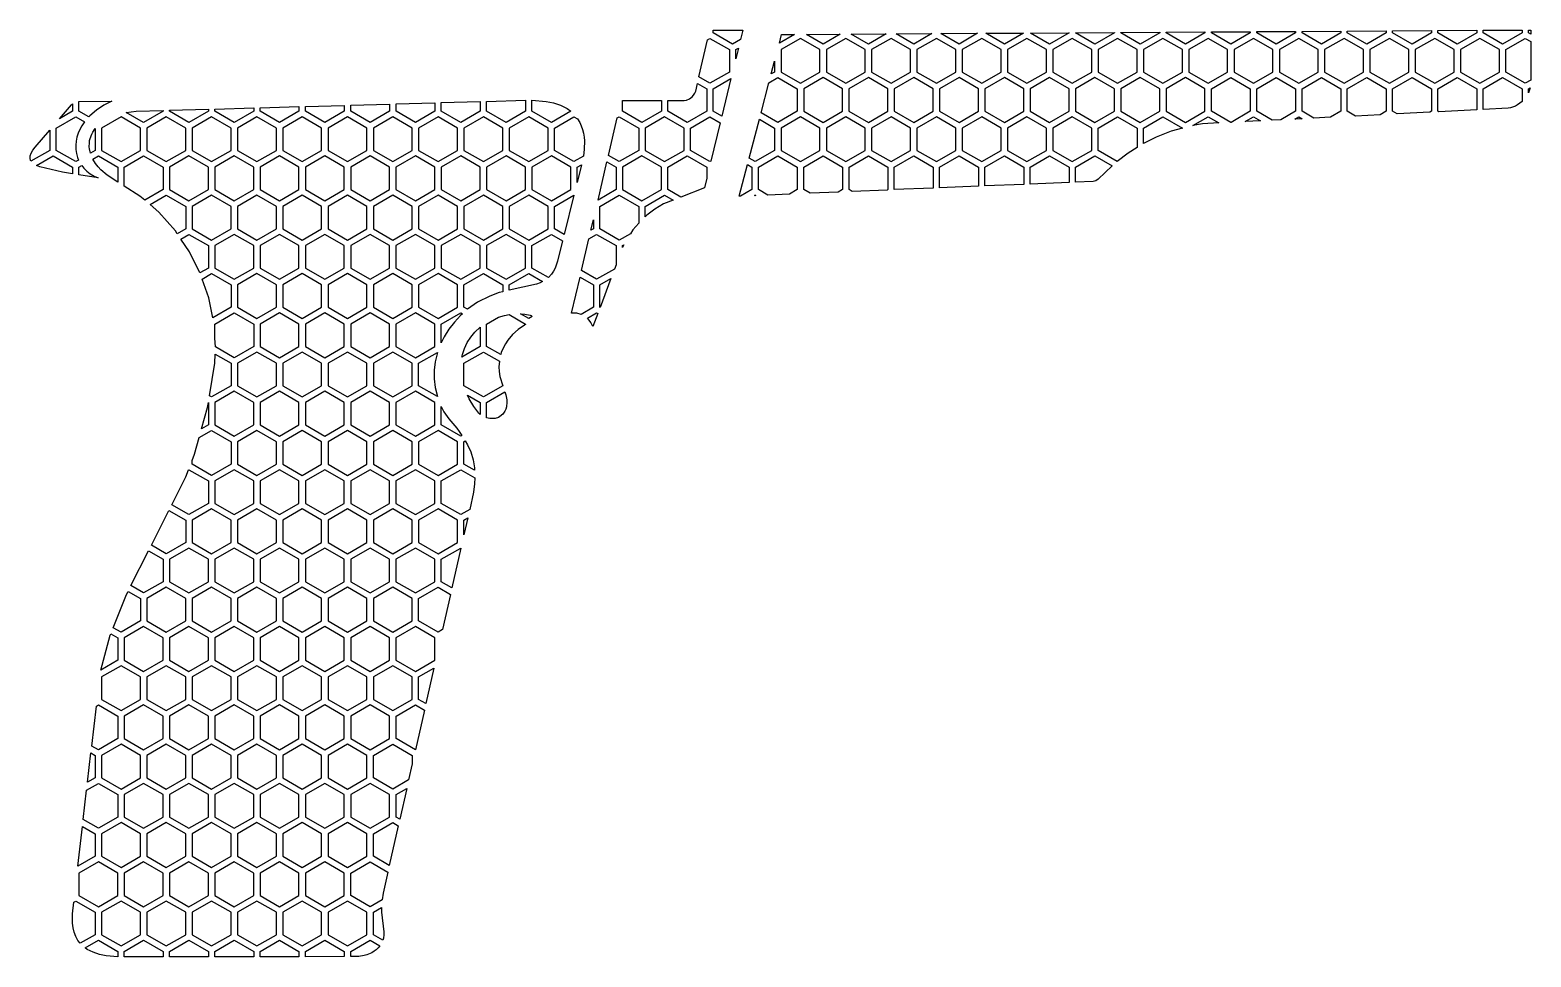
# Model space of a CAD drawing. Header units: millimetres. Extents: x 163 to 280, y -137 to -64.
import ezdxf

# ---------------------------------------------------------------- set-up
doc = ezdxf.new("R2010")
doc.units = ezdxf.units.MM

# ---------------------------------------------------------------- blocks, each defined once
blk = doc.blocks.new('HEX')
blk.add_lwpolyline([(1.516, 0.875), (0, 1.75), (-1.516, 0.875), (-1.516, -0.875), (0, -1.75), (1.516, -0.875)], close=True)

msp = doc.modelspace()

# ---------------------------------------------------------------- linework, layer by layer
for points in [[(219.012, -64.222), (218.833, -64.959), (218.214, -65.316), (216.698, -64.441), (216.698, -64.222), (219.012, -64.222)], [(262.103, -64.332), (262.103, -64.441), (260.587, -65.316), (259.072, -64.441), (259.072, -64.35), (262.103, -64.332)], [(265.634, -64.311), (265.634, -64.441), (264.118, -65.316), (262.603, -64.441), (262.603, -64.329), (265.634, -64.311)], [(269.165, -64.29), (269.165, -64.441), (267.649, -65.316), (266.134, -64.441), (266.134, -64.308), (269.165, -64.29)], [(272.696, -64.268), (272.696, -64.441), (271.18, -65.316), (269.665, -64.441), (269.665, -64.287), (272.696, -64.268)], [(276.227, -64.247), (276.227, -64.441), (274.711, -65.316), (273.196, -64.441), (273.196, -64.265), (276.227, -64.247)], [(279.758, -64.226), (279.758, -64.441), (278.243, -65.316), (276.727, -64.441), (276.727, -64.244), (279.758, -64.226)], [(280.258, -64.223), (280.452, -64.222), (280.451, -64.553), (280.258, -64.441), (280.258, -64.223)], [(216.25, -64.989), (216.448, -64.874), (217.964, -65.749), (217.964, -67.499), (216.448, -68.374), (215.593, -67.881), (216.25, -64.989)], [(222.042, -64.573), (223.043, -64.567), (221.865, -65.247), (222.042, -64.573)], [(226.611, -64.545), (225.276, -65.316), (223.969, -64.561), (226.611, -64.545)], [(230.18, -64.524), (228.807, -65.316), (227.463, -64.54), (230.18, -64.524)], [(233.748, -64.503), (232.338, -65.316), (230.958, -64.519), (233.748, -64.503)], [(237.316, -64.481), (235.869, -65.316), (234.453, -64.498), (237.316, -64.481)], [(240.884, -64.46), (239.401, -65.316), (237.947, -64.477), (240.884, -64.46)], [(244.447, -64.438), (242.932, -65.316), (241.442, -64.456), (244.447, -64.438)], [(247.978, -64.417), (247.978, -64.441), (246.463, -65.316), (244.947, -64.441), (247.978, -64.417)], [(251.509, -64.396), (251.509, -64.441), (249.994, -65.316), (248.478, -64.441), (248.478, -64.414), (251.509, -64.396)], [(255.04, -64.375), (255.04, -64.441), (253.525, -65.316), (252.009, -64.441), (252.009, -64.393), (255.04, -64.375)], [(258.572, -64.353), (258.572, -64.441), (257.056, -65.316), (255.54, -64.441), (255.54, -64.372), (258.572, -64.353)], [(280.442, -68.124), (280.008, -68.374), (278.493, -67.499), (278.493, -65.749), (280.008, -64.874), (280.45, -65.129), (280.442, -68.124)], [(218.464, -66.474), (218.464, -65.749), (218.669, -65.631), (218.464, -66.474)], [(221.495, -66.655), (221.495, -67.499), (221.234, -67.65), (221.495, -66.655)], [(214.437, -69.713), (214.612, -69.683), (214.855, -69.586), (215.063, -69.433), (215.179, -69.304), (215.272, -69.156), (215.341, -68.992), (215.477, -68.391), (216.198, -68.807), (216.198, -70.557), (214.683, -71.432), (213.167, -70.557), (213.167, -69.713), (214.437, -69.713)], [(217.374, -70.948), (216.698, -70.557), (216.698, -68.807), (218.092, -68.003), (217.374, -70.948)], [(221.055, -68.331), (221.745, -67.932), (223.261, -68.807), (223.261, -70.557), (221.745, -71.432), (220.439, -70.678), (221.055, -68.331)], [(257.043, -71.425), (255.54, -70.557), (255.54, -68.807), (257.056, -67.932), (258.572, -68.807), (258.572, -70.557), (257.072, -71.423), (257.043, -71.425)], [(260.288, -71.26), (259.072, -70.557), (259.072, -68.807), (260.587, -67.932), (262.103, -68.807), (262.103, -70.557), (260.944, -71.226), (260.288, -71.26)], [(263.533, -71.094), (262.603, -70.557), (262.603, -68.807), (264.118, -67.932), (265.634, -68.807), (265.634, -70.557), (264.816, -71.029), (263.533, -71.094)], [(266.778, -70.929), (266.134, -70.557), (266.134, -68.807), (267.649, -67.932), (269.165, -68.807), (269.165, -70.557), (268.689, -70.832), (266.778, -70.929)], [(270.023, -70.764), (269.665, -70.557), (269.665, -68.807), (271.18, -67.932), (272.696, -68.807), (272.696, -70.557), (272.561, -70.635), (270.023, -70.764)], [(273.269, -70.599), (273.196, -70.557), (273.196, -68.807), (274.711, -67.932), (276.227, -68.807), (276.227, -70.449), (273.269, -70.599)], [(279.758, -69.806), (279.413, -70.061), (279.238, -70.153), (278.861, -70.286), (278.661, -70.325), (276.727, -70.423), (276.727, -68.807), (278.243, -67.932), (279.758, -68.807), (279.758, -69.806)], [(280.394, -68.729), (280.258, -69.125), (280.258, -68.807), (280.394, -68.729)], [(166.677, -70.065), (166.763, -69.987), (166.763, -70.557), (165.756, -71.139), (166.677, -70.065)], [(169.827, -69.764), (169.21, -70.088), (168.637, -70.47), (168.123, -70.911), (168.036, -71.004), (167.263, -70.557), (167.263, -69.792), (169.827, -69.764)], [(187.95, -70.101), (187.95, -70.557), (186.434, -71.432), (184.919, -70.557), (184.919, -70.186), (187.95, -70.101)], [(191.481, -70.001), (191.481, -70.557), (189.965, -71.432), (188.45, -70.557), (188.45, -70.087), (191.481, -70.001)], [(195.012, -69.902), (195.012, -70.557), (193.496, -71.432), (191.981, -70.557), (191.981, -69.987), (195.012, -69.902)], [(198.543, -69.803), (198.543, -70.557), (197.027, -71.432), (195.512, -70.557), (195.512, -69.888), (198.543, -69.803)], [(202.074, -69.704), (202.074, -70.557), (200.559, -71.432), (199.043, -70.557), (199.043, -69.789), (202.074, -69.704)], [(203.678, -69.787), (204.259, -69.906), (204.809, -70.09), (205.067, -70.211), (205.314, -70.352), (205.598, -70.561), (204.09, -71.432), (202.574, -70.557), (202.574, -69.701), (203.678, -69.787)], [(212.667, -69.713), (212.667, -70.557), (211.152, -71.432), (209.636, -70.557), (209.636, -69.713), (212.667, -69.713)], [(167.704, -71.389), (167.5, -71.687), (167.342, -71.975), (167.212, -72.274), (167.113, -72.582), (167.047, -72.895), (167.015, -73.212), (167.02, -73.53), (167.064, -73.846), (167.15, -74.157), (167.237, -74.361), (167.013, -74.49), (165.498, -73.615), (165.498, -71.865), (167.013, -70.99), (167.704, -71.389)], [(170.943, -70.643), (171.729, -70.556), (173.825, -70.497), (173.825, -70.557), (172.31, -71.432), (170.943, -70.643)], [(177.356, -70.398), (177.356, -70.557), (175.841, -71.432), (174.325, -70.557), (174.325, -70.483), (177.356, -70.398)], [(180.888, -70.299), (180.888, -70.557), (179.372, -71.432), (177.856, -70.557), (177.856, -70.384), (180.888, -70.299)], [(184.419, -70.2), (184.419, -70.557), (182.903, -71.432), (181.388, -70.557), (181.388, -70.285), (184.419, -70.2)], [(206.424, -71.696), (206.521, -71.979), (206.591, -72.271), (206.639, -72.571), (206.665, -72.877), (206.66, -73.505), (206.603, -74.059), (205.855, -74.49), (204.34, -73.615), (204.34, -71.865), (205.855, -70.99), (206.139, -71.154), (206.3, -71.425), (206.424, -71.696)], [(209.225, -71.083), (209.386, -70.99), (210.902, -71.865), (210.902, -73.615), (209.386, -74.49), (208.543, -74.003), (209.225, -71.083)], [(216.522, -74.448), (216.448, -74.49), (214.933, -73.615), (214.933, -71.865), (216.448, -70.99), (217.251, -71.454), (216.522, -74.448)], [(220.307, -71.179), (221.495, -71.865), (221.495, -73.615), (219.98, -74.49), (219.509, -74.219), (220.307, -71.179)], [(249.053, -73.815), (248.197, -74.472), (246.713, -73.615), (246.713, -71.865), (248.228, -70.99), (249.744, -71.865), (249.744, -73.38), (249.053, -73.815)], [(252.395, -72.123), (251.231, -72.582), (250.244, -73.081), (250.244, -71.865), (251.759, -70.99), (253.275, -71.865), (252.395, -72.123)], [(254.836, -71.537), (254.1, -71.677), (255.29, -70.99), (256.124, -71.471), (254.836, -71.537)], [(258.169, -71.367), (258.822, -70.99), (259.369, -71.306), (258.169, -71.367)], [(262.041, -71.17), (262.353, -70.99), (262.614, -71.141), (262.041, -71.17)], [(163.499, -74.409), (163.452, -74.225), (163.468, -74.032), (163.534, -73.838), (163.675, -73.59), (163.843, -73.369), (164.998, -72.023), (164.998, -73.615), (163.528, -74.464), (163.499, -74.409)], [(168.165, -73.825), (168.089, -73.488), (168.073, -73.334), (168.077, -73.021), (168.101, -72.846), (168.141, -72.675), (168.262, -72.348), (168.342, -72.192), (168.529, -71.911), (168.529, -73.615), (168.165, -73.825)], [(165.972, -75.317), (164.219, -74.902), (163.95, -74.798), (165.248, -74.048), (166.763, -74.923), (166.763, -75.442), (165.972, -75.317)], [(167.646, -75.004), (167.882, -75.242), (168.15, -75.451), (168.445, -75.624), (168.767, -75.758), (167.263, -75.521), (167.263, -74.923), (167.486, -74.795), (167.646, -75.004)], [(169.456, -75.539), (168.979, -75.127), (168.762, -74.892), (168.567, -74.639), (168.359, -74.291), (168.779, -74.048), (170.294, -74.923), (170.294, -76.079), (169.456, -75.539)], [(172.002, -77.18), (170.794, -76.402), (170.794, -74.923), (172.31, -74.048), (173.825, -74.923), (173.825, -76.673), (172.402, -77.495), (172.002, -77.18)], [(206.105, -76.109), (206.105, -74.923), (206.449, -74.725), (206.105, -76.109)], [(208.424, -74.512), (209.136, -74.923), (209.136, -76.673), (207.728, -77.486), (208.424, -74.512)], [(216.015, -76.529), (214.18, -77.258), (213.167, -76.673), (213.167, -74.923), (214.683, -74.048), (216.198, -74.923), (216.198, -75.775), (216.015, -76.529)], [(218.728, -77.191), (219.377, -74.72), (219.73, -74.923), (219.73, -76.673), (218.841, -77.187), (218.728, -77.191)], [(220.964, -77.097), (220.23, -76.673), (220.23, -74.923), (221.745, -74.048), (223.261, -74.923), (223.261, -76.673), (222.649, -77.026), (220.964, -77.097)], [(224.255, -76.959), (223.761, -76.673), (223.761, -74.923), (225.276, -74.048), (226.792, -74.923), (226.792, -76.673), (226.458, -76.866), (224.255, -76.959)], [(227.546, -76.82), (227.292, -76.673), (227.292, -74.923), (228.807, -74.048), (230.323, -74.923), (230.323, -76.673), (230.266, -76.706), (227.546, -76.82)], [(233.854, -76.555), (230.823, -76.673), (230.823, -74.923), (232.338, -74.048), (233.854, -74.923), (233.854, -76.555)], [(234.354, -76.534), (234.354, -74.923), (235.869, -74.048), (237.385, -74.923), (237.385, -76.406), (234.354, -76.534)], [(237.885, -76.385), (237.885, -74.923), (239.401, -74.048), (240.916, -74.923), (240.916, -76.258), (237.885, -76.385)], [(241.416, -76.237), (241.416, -74.923), (242.932, -74.048), (244.447, -74.923), (244.447, -76.109), (241.416, -76.237)], [(246.717, -75.859), (246.537, -75.972), (246.334, -76.03), (244.947, -76.088), (244.947, -74.923), (246.463, -74.048), (247.803, -74.822), (246.717, -75.859)], [(174.784, -79.896), (173.489, -78.44), (172.82, -77.831), (174.075, -77.106), (175.591, -77.981), (175.591, -79.731), (174.93, -80.113), (174.784, -79.896)], [(205.096, -80.168), (204.34, -79.731), (204.34, -77.981), (205.855, -77.106), (205.096, -80.168)], [(210.452, -79.808), (210.252, -80.107), (209.386, -80.606), (207.871, -79.731), (207.871, -77.981), (209.386, -77.106), (210.902, -77.981), (210.902, -79.277), (210.452, -79.808)], [(211.532, -78.667), (211.402, -78.79), (211.402, -77.981), (212.917, -77.106), (213.588, -77.493), (212.844, -77.789), (212.162, -78.192), (211.532, -78.667)], [(219.919, -77.141), (219.98, -77.106), (220.032, -77.137), (219.919, -77.141)], [(207.371, -79.016), (207.371, -79.731), (207.178, -79.843), (207.371, -79.016)], [(175.874, -81.516), (175.21, -80.529), (175.841, -80.164), (177.356, -81.039), (177.356, -82.789), (176.697, -83.17), (175.874, -81.516)], [(204.58, -82.244), (204.382, -82.791), (204.257, -83.042), (204.111, -83.268), (203.863, -83.534), (202.574, -82.789), (202.574, -81.039), (204.09, -80.164), (204.971, -80.673), (204.58, -82.244)], [(209.009, -82.863), (207.621, -83.664), (206.443, -82.984), (207.022, -80.51), (207.621, -80.164), (209.136, -81.039), (209.136, -82.524), (209.009, -82.863)], [(209.746, -80.976), (209.636, -81.195), (209.636, -81.039), (209.746, -80.976)], [(177.383, -85.114), (176.875, -83.644), (177.606, -83.222), (179.122, -84.097), (179.122, -85.847), (177.7, -86.668), (177.383, -85.114)], [(200.014, -84.705), (199.287, -84.973), (198.338, -85.457), (197.551, -86.005), (197.277, -85.847), (197.277, -84.097), (198.793, -83.222), (200.309, -84.097), (200.309, -84.638), (200.014, -84.705)], [(203.229, -83.927), (202.923, -84.038), (200.809, -84.523), (200.809, -84.097), (202.324, -83.222), (203.399, -83.843), (203.229, -83.927)], [(206.41, -86.402), (206.085, -86.317), (205.943, -86.301), (205.666, -86.308), (206.324, -83.493), (207.371, -84.097), (207.371, -85.847), (206.41, -86.402)], [(207.883, -85.855), (207.871, -85.847), (207.871, -84.097), (208.731, -83.6), (207.883, -85.855)], [(177.856, -88.266), (177.856, -87.155), (179.372, -86.28), (180.888, -87.155), (180.888, -88.905), (179.372, -89.78), (177.901, -88.931), (177.856, -88.266)], [(197.005, -86.484), (196.529, -86.995), (196.106, -87.549), (195.74, -88.141), (195.512, -88.611), (195.512, -87.155), (197.027, -86.28), (197.153, -86.353), (197.005, -86.484)], [(199.969, -86.621), (200.448, -86.482), (200.792, -86.415), (202.074, -87.155), (202.074, -87.194), (201.997, -87.233), (201.507, -87.573), (201.068, -87.971), (200.699, -88.402), (200.503, -88.693), (200.327, -89.026), (200.189, -89.377), (200.144, -89.541), (199.043, -88.905), (199.043, -87.155), (199.969, -86.621)], [(202.028, -86.379), (202.437, -86.451), (202.525, -86.495), (202.592, -86.567), (202.324, -86.722), (201.689, -86.355), (202.028, -86.379)], [(207.318, -87.358), (207.171, -87.041), (207.038, -86.85), (206.895, -86.699), (207.621, -86.28), (207.705, -86.329), (207.318, -87.358)], [(198.124, -87.78), (198.543, -87.389), (198.543, -88.905), (197.111, -89.732), (197.152, -89.529), (197.314, -89.051), (197.532, -88.596), (197.804, -88.171), (198.124, -87.78)], [(177.443, -92.744), (177.846, -90.21), (177.884, -89.498), (179.122, -90.213), (179.122, -91.963), (177.606, -92.838), (177.443, -92.744)], [(195.224, -89.36), (195.044, -90.095), (194.967, -90.763), (194.967, -91.435), (195.044, -92.104), (195.214, -92.811), (193.746, -91.963), (193.746, -90.213), (195.224, -89.36)], [(200.037, -90.056), (200.006, -90.489), (200.025, -90.865), (200.086, -91.237), (200.309, -91.963), (198.793, -92.838), (197.277, -91.963), (197.277, -90.213), (198.793, -89.338), (200.037, -90.056)], [(177.293, -93.651), (177.356, -93.271), (177.356, -95.021), (176.831, -95.325), (177.293, -93.651)], [(195.72, -93.994), (196.091, -94.555), (196.728, -95.284), (196.908, -95.525), (197.11, -95.849), (197.027, -95.896), (195.512, -95.021), (195.512, -93.574), (195.72, -93.994)], [(198.543, -94.199), (198.433, -94.093), (198.041, -93.574), (197.687, -92.997), (197.542, -92.693), (198.543, -93.271), (198.543, -94.199)], [(200.548, -92.686), (200.612, -93.052), (200.621, -93.239), (200.587, -93.606), (200.539, -93.781), (200.468, -93.947), (200.297, -94.191), (200.081, -94.366), (199.96, -94.43), (199.7, -94.51), (199.425, -94.531), (199.286, -94.521), (199.043, -94.468), (199.043, -93.271), (200.472, -92.446), (200.548, -92.686)], [(176.285, -97.306), (176.642, -96.011), (177.606, -95.454), (179.122, -96.329), (179.122, -98.079), (177.606, -98.954), (176.091, -98.079), (176.091, -97.803), (176.285, -97.306)], [(197.554, -96.563), (197.811, -97.132), (197.991, -97.737), (198.092, -98.356), (198.102, -98.555), (197.277, -98.079), (197.277, -96.329), (197.374, -96.274), (197.554, -96.563)], [(175.601, -99.061), (175.807, -98.532), (175.841, -98.512), (177.356, -99.387), (177.356, -101.137), (175.841, -102.012), (174.502, -101.24), (175.601, -99.061)], [(198.099, -99.62), (198.028, -100.258), (197.723, -101.611), (197.027, -102.012), (195.512, -101.137), (195.512, -99.387), (197.027, -98.512), (198.118, -99.142), (198.099, -99.62)], [(174.277, -101.687), (175.591, -102.445), (175.591, -104.195), (174.075, -105.07), (172.91, -104.398), (174.277, -101.687)], [(197.277, -103.586), (197.277, -102.445), (197.573, -102.275), (197.277, -103.586)], [(172.685, -104.845), (173.825, -105.503), (173.825, -107.253), (172.31, -108.128), (171.318, -107.556), (172.685, -104.845)], [(196.342, -107.733), (195.512, -107.253), (195.512, -105.503), (197.027, -104.628), (197.04, -104.636), (196.342, -107.733)], [(170.975, -108.237), (171.093, -108.003), (172.06, -108.561), (172.06, -110.311), (170.544, -111.186), (169.937, -110.836), (170.975, -108.237)], [(195.607, -110.987), (195.262, -111.186), (193.746, -110.311), (193.746, -108.561), (195.262, -107.686), (196.226, -108.243), (195.607, -110.987)], [(169.705, -111.417), (169.75, -111.305), (170.294, -111.62), (170.294, -113.37), (168.96, -114.14), (169.705, -111.417)], [(194.307, -116.751), (193.746, -116.428), (193.746, -114.678), (194.929, -113.995), (194.307, -116.751)], [(168.622, -116.951), (168.779, -116.861), (170.294, -117.736), (170.294, -119.486), (168.779, -120.361), (168.262, -120.062), (168.622, -116.951)], [(193.493, -120.358), (191.981, -119.486), (191.981, -117.736), (193.496, -116.861), (194.192, -117.262), (193.493, -120.358)], [(192.963, -122.707), (191.731, -123.419), (190.215, -122.544), (190.215, -120.794), (191.731, -119.919), (193.246, -120.794), (193.246, -121.451), (192.963, -122.707)], [(168.2, -120.604), (168.529, -120.794), (168.529, -122.544), (167.936, -122.886), (168.2, -120.604)], [(167.864, -123.504), (168.779, -122.977), (170.294, -123.852), (170.294, -125.602), (168.779, -126.477), (167.6, -125.796), (167.864, -123.504)], [(192.272, -125.77), (191.981, -125.602), (191.981, -123.852), (192.813, -123.371), (192.272, -125.77)], [(167.537, -126.337), (168.529, -126.91), (168.529, -128.66), (167.179, -129.439), (167.537, -126.337)], [(191.458, -129.377), (190.215, -128.66), (190.215, -126.91), (191.731, -126.035), (192.157, -126.28), (191.458, -129.377)], [(190.972, -131.532), (190.911, -132.047), (189.965, -132.593), (188.45, -131.718), (188.45, -129.968), (189.965, -129.093), (191.343, -129.888), (190.972, -131.532)], [(167.36, -135.45), (167.19, -135.228), (167.096, -135.074), (167.015, -134.915), (166.891, -134.583), (166.809, -134.237), (166.762, -133.879), (166.751, -133.144), (166.855, -132.242), (167.013, -132.151), (168.529, -133.026), (168.529, -134.776), (167.36, -135.45)], [(190.856, -133.019), (191.041, -134.549), (191.036, -134.8), (191.001, -135.047), (190.958, -135.204), (190.215, -134.776), (190.215, -133.026), (190.855, -132.656), (190.856, -133.019)], [(169.378, -136.418), (168.857, -136.31), (168.364, -136.147), (168.133, -136.042), (167.914, -135.92), (167.747, -135.805), (168.779, -135.209), (170.294, -136.084), (170.294, -136.502), (169.378, -136.418)], [(170.794, -136.516), (170.794, -136.084), (172.31, -135.209), (173.825, -136.084), (173.825, -136.511), (170.794, -136.516)], [(174.325, -136.51), (174.325, -136.084), (175.841, -135.209), (177.356, -136.084), (177.356, -136.505), (174.325, -136.51)], [(177.856, -136.504), (177.856, -136.084), (179.372, -135.209), (180.888, -136.084), (180.888, -136.499), (177.856, -136.504)], [(181.388, -136.498), (181.388, -136.084), (182.903, -135.209), (184.419, -136.084), (184.419, -136.493), (181.388, -136.498)], [(184.919, -136.492), (184.919, -136.084), (186.434, -135.209), (187.95, -136.084), (187.95, -136.487), (184.919, -136.492)], [(190.726, -135.648), (190.591, -135.805), (190.438, -135.946), (190.269, -136.07), (190.088, -136.179), (189.701, -136.345), (189.501, -136.404), (189.092, -136.485), (188.45, -136.486), (188.45, -136.084), (189.965, -135.209), (190.726, -135.648)]]:
    msp.add_lwpolyline(points, close=True)

# ---------------------------------------------------------------- block references
for p in [(223.511, -66.624), (227.042, -66.624), (230.573, -66.624), (234.104, -66.624), (237.635, -66.624), (241.166, -66.624), (244.697, -66.624), (248.228, -66.624), (251.759, -66.624), (255.29, -66.624), (258.822, -66.624), (262.353, -66.624), (265.884, -66.624), (269.415, -66.624), (272.946, -66.624), (276.477, -66.624), (225.276, -69.682), (228.807, -69.682), (232.338, -69.682), (235.869, -69.682), (239.401, -69.682), (242.932, -69.682), (246.463, -69.682), (249.994, -69.682), (253.525, -69.682), (170.544, -72.74), (174.075, -72.74), (177.606, -72.74), (181.138, -72.74), (184.669, -72.74), (188.2, -72.74), (191.731, -72.74), (195.262, -72.74), (198.793, -72.74), (202.324, -72.74), (212.917, -72.74), (223.511, -72.74), (227.042, -72.74), (230.573, -72.74), (234.104, -72.74), (237.635, -72.74), (241.166, -72.74), (244.697, -72.74), (175.841, -75.798), (179.372, -75.798), (182.903, -75.798), (186.434, -75.798), (189.965, -75.798), (193.496, -75.798), (197.027, -75.798), (200.559, -75.798), (204.09, -75.798), (211.152, -75.798), (177.606, -78.856), (181.138, -78.856), (184.669, -78.856), (188.2, -78.856), (191.731, -78.856), (195.262, -78.856), (198.793, -78.856), (202.324, -78.856), (179.372, -81.914), (182.903, -81.914), (186.434, -81.914), (189.965, -81.914), (193.496, -81.914), (197.027, -81.914), (200.559, -81.914), (181.138, -84.972), (184.669, -84.972), (188.2, -84.972), (191.731, -84.972), (195.262, -84.972), (182.903, -88.03), (186.434, -88.03), (189.965, -88.03), (193.496, -88.03), (181.138, -91.088), (184.669, -91.088), (188.2, -91.088), (191.731, -91.088), (179.372, -94.146), (182.903, -94.146), (186.434, -94.146), (189.965, -94.146), (193.496, -94.146), (181.138, -97.204), (184.669, -97.204), (188.2, -97.204), (191.731, -97.204), (195.262, -97.204), (179.372, -100.262), (182.903, -100.262), (186.434, -100.262), (189.965, -100.262), (193.496, -100.262), (177.606, -103.32), (181.138, -103.32), (184.669, -103.32), (188.2, -103.32), (191.731, -103.32), (195.262, -103.32), (175.841, -106.378), (179.372, -106.378), (182.903, -106.378), (186.434, -106.378), (189.965, -106.378), (193.496, -106.378), (174.075, -109.436), (177.606, -109.436), (181.138, -109.436), (184.669, -109.436), (188.2, -109.436), (191.731, -109.436), (172.31, -112.495), (175.841, -112.495), (179.372, -112.495), (182.903, -112.495), (186.434, -112.495), (189.965, -112.495), (193.496, -112.495), (170.544, -115.553), (174.075, -115.553), (177.606, -115.553), (181.138, -115.553), (184.669, -115.553), (188.2, -115.553), (191.731, -115.553), (172.31, -118.611), (175.841, -118.611), (179.372, -118.611), (182.903, -118.611), (186.434, -118.611), (189.965, -118.611), (170.544, -121.669), (174.075, -121.669), (177.606, -121.669), (181.138, -121.669), (184.669, -121.669), (188.2, -121.669), (172.31, -124.727), (175.841, -124.727), (179.372, -124.727), (182.903, -124.727), (186.434, -124.727), (189.965, -124.727), (170.544, -127.785), (174.075, -127.785), (177.606, -127.785), (181.138, -127.785), (184.669, -127.785), (188.2, -127.785), (168.779, -130.843), (172.31, -130.843), (175.841, -130.843), (179.372, -130.843), (182.903, -130.843), (186.434, -130.843), (170.544, -133.901), (174.075, -133.901), (177.606, -133.901), (181.138, -133.901), (184.669, -133.901), (188.2, -133.901)]:
    msp.add_blockref('HEX', p)

doc.saveas('drawing.dxf')
